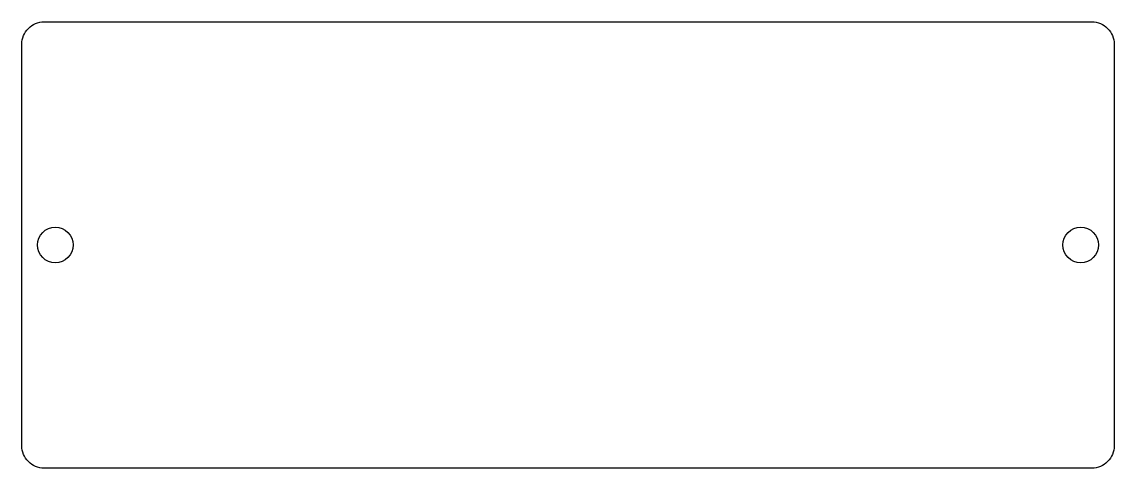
# Model space of a CAD drawing. Extents: x 0 to 98, y 0 to 40.
import ezdxf

# ---------------------------------------------------------------- set-up
doc = ezdxf.new("R2010")
doc.units = 0
doc.layers.get('0').update_dxf_attribs({"linetype": 'CONTINUOUS'})

msp = doc.modelspace()

# ---------------------------------------------------------------- linework, layer by layer
msp.add_lwpolyline([(0, 2), (0, 38, -0.414214), (2, 40), (96, 40, -0.414214), (98, 38), (98, 2, -0.414214), (96, 0), (2, 0, -0.414214)], format="xyb", close=True)
for centre in [(3, 20), (95, 20)]:
    msp.add_circle(centre, 1.6)

doc.saveas('drawing.dxf')
